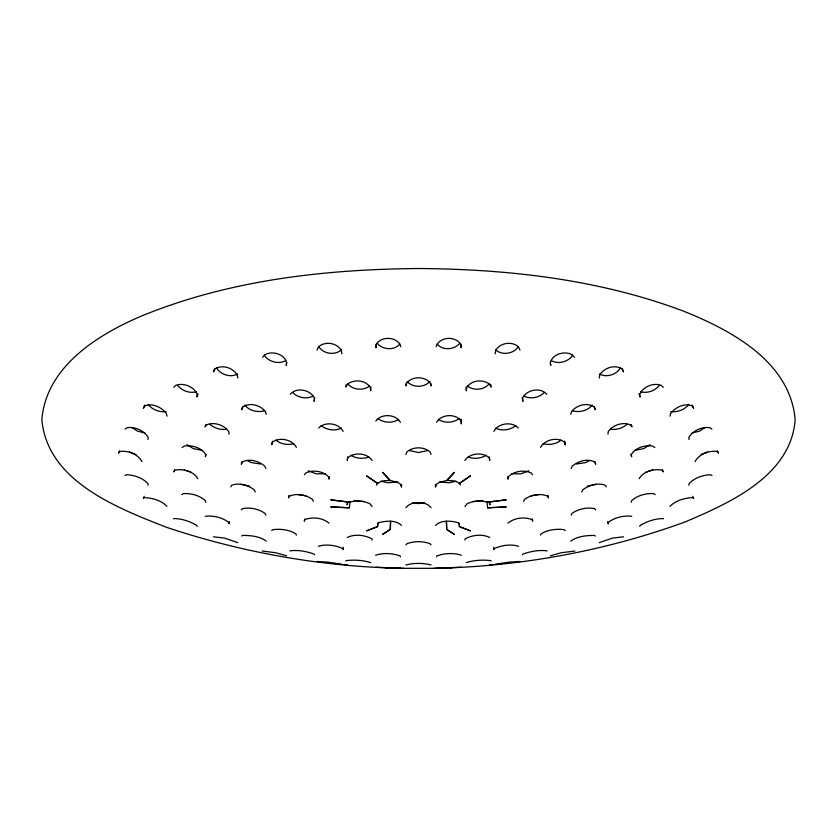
<?xml version="1.0" encoding="UTF-8"?>
<svg xmlns="http://www.w3.org/2000/svg" width="837" height="837" viewBox="0 0 837 837"><rect width="100%" height="100%" fill="white"/><g stroke="black" fill="none" stroke-linecap="round" stroke-linejoin="round"><path stroke-width="1.26" d="M401.561 484.613L401.509 487.103L400.41 484.1L397.429 482.248L390.335 480.553L382.582 472.34L390.22 480.553C385.543 480.501 379.119 480.375 376.545 485.062M406.018 383.472L405.945 385.941L406.897 382.802C412.495 376.127 424.505 376.127 430.103 382.802L431.055 385.941L430.982 383.472M390.638 521.367L390.335 529.423L382.582 534.393L390.22 529.413L390.534 521.367M147.992 439.488L148.128 437.27C143.974 430.406 134.851 426.598 127.004 427.697L125.121 429.14M376.095 344.248L375.876 347.711L376.368 344.269C381.526 335.543 397.899 336.652 400.85 346.696M370.927 387.008L370.665 390.795L370.393 387.74C366.02 380.061 354.156 378.858 347.512 384.193L345.88 387.071L346.215 384.612M405.935 507.724C410.821 500.808 426.179 500.808 431.065 507.724M607.986 434.236L608.217 431.662C612.841 424.987 622.801 421.586 630.387 424.851L631.998 426.87L631.234 424.61M343.348 547.262L343.139 549.616L342.741 548.538C335.334 545.253 326.179 543.862 318.363 546.299M688.872 485.251L689.008 483.713C694.302 477.875 702.651 475.113 710.372 474.715L711.994 475.521M347.303 502.284L347.041 504.816L347.617 503.372M349.981 501.405L349.395 507.829L330.678 506.908L349.343 507.777M347.711 456.908L347.292 460.465L347.637 458.017C354.009 451.802 367.276 452.932 372.141 460.507M329.328 476.734L329.025 479.182L328.732 476.954C323.176 471.043 313.237 469.62 305.934 472.884L304.354 474.788M436.611 556.898L436.736 555.977C444.395 553.194 453.581 552.64 461.344 555.213M495.169 353.852L495.65 350.536C499.909 342.71 512.129 340.837 518.563 346.957L519.986 350.075M304.699 518.94L304.354 521.21L304.647 519.725C312.243 516.628 322.779 517.664 329.025 523.188M314.722 397.512L314.095 401.352L314.492 398.485C310.945 389.676 296.371 386.799 290.23 394.29M599.24 378.052L599.773 374.934C604.105 367.778 615.038 364.022 622.163 369.19L623.502 371.89L622.215 368.29M288.974 495.358L288.514 497.879L289.466 496.153C296.758 492.951 306.07 494.74 312.41 499.344L313.352 501.321M464.922 506.552L467.287 503.56L473.564 501.447L481.327 500.871L487.605 502.148L506.322 499.815L487.657 502.19M286.735 362.986L286.202 365.392L286.652 362.275C283.879 353.769 272.318 350.63 264.827 354.742L262.556 357.305M631.286 502.284L631.653 500.683C637.438 495.337 645.997 493.15 653.739 493.61L655.193 494.615M272.538 441.256L271.743 444.729L272.328 442.302C279.286 436.652 292.354 439.477 296.413 447.418M669.998 416.167L670.657 413.436C675.428 407.221 684.959 402.492 692.502 406.207L693.632 408.33L692.168 405.035M229.348 521.514L228.783 523.795L229.014 522.654C222.6 517.486 213.309 515.257 205.211 516.314M464.859 540.116L465.205 538.766C472.392 534.989 482.321 533.755 489.708 537.49M241.977 461.836L241.338 464.221L242.102 462.16C249.217 458.017 258.842 461.145 264.774 466.125L265.873 468.479M242.646 406.447L241.705 409.732L242.74 407.159C249.646 401.969 260.307 405.139 265.413 411.501L266.25 414.346M570.75 414.346L571.587 411.501C576.693 405.139 587.354 401.969 594.26 407.159L595.295 409.732L594.354 406.447M206.08 454.376L205.347 456.751L205.714 454.606C201.612 447.617 191.987 444.834 184.297 446.09L182.163 447.544M205.766 424.61L205.002 426.87L206.613 424.851C214.199 421.586 224.159 424.987 228.783 431.662L229.014 434.236M198.013 393.798L196.873 397.041L197.208 394.3C193.922 386.589 183.669 382.488 175.843 385.323L173.751 387.311M214.785 368.29L213.498 371.89L214.837 369.19C221.962 364.022 232.895 367.778 237.227 374.934L237.76 378.052M174.692 469.484L173.834 471.901L174.745 470.289C182.654 468.301 193.745 471.325 197.835 478.712M639.792 526.41L640.127 525.469C647.116 521.357 655.476 518.406 663.595 518.616M405.945 454.481L406.897 451.938C413.112 446.477 423.888 446.477 430.103 451.938L431.055 454.481M144.226 496.31L143.368 498.507L144.016 497.607C152.114 497.869 161.269 500.4 167.002 506.343M572.539 354.574L571.671 356.75C566.764 362.159 557.997 364.325 551.457 360.695M695.055 461.605C698.874 454.114 709.462 450.107 717.539 451.572L718.439 453.12L717.372 450.766M436.15 346.696C439.101 336.652 455.474 335.543 460.632 344.269L461.124 347.711L460.905 344.248M639.165 478.712C643.255 471.325 654.346 468.301 662.255 470.289L663.166 471.901L662.308 469.484M540.587 535.136L541.173 533.818C547.869 529.706 556.27 528.691 563.981 529.643L565.257 530.532M144.832 405.035L143.368 408.33L144.498 406.207C152.041 402.492 161.572 407.221 166.343 413.436L167.002 416.167M119.628 450.766L118.561 453.12L119.461 451.572C127.538 450.107 138.126 454.114 141.945 461.605M317.014 350.075L318.437 346.957C324.871 340.837 337.091 342.71 341.35 350.536L341.831 353.852M581.736 492.01L582.667 489.959C588.756 485.136 597.796 482.489 605.287 485.209L606.218 486.862M571.127 515.142L571.891 513.468C578.241 508.896 586.904 507.096 594.563 508.645L595.662 509.89M571.127 468.479L572.226 466.125C578.158 461.145 587.783 458.017 594.898 462.16L595.662 464.221L595.023 461.836M523.648 501.321L524.59 499.344C530.93 494.74 540.242 492.951 547.534 496.153L548.486 497.879L548.026 495.358M540.587 447.418C544.646 439.477 557.714 436.652 564.672 442.302L565.257 444.729L564.462 441.256L565.257 444.729M522.508 554.889L522.905 554.104C530.543 551.311 539.08 549.783 547.189 550.861M230.782 486.862L231.713 485.209C239.204 482.489 248.244 485.136 254.333 489.959L255.264 492.01M493.861 431.379C498.078 423.156 512.035 421.126 518.26 428.021M345.88 561.052L346.141 560.633C354.25 559.671 362.86 560.131 370.665 562.579M436.611 422.277C441.172 414.001 455.851 413.29 461.208 421.042M464.859 460.507C469.724 452.932 482.991 451.802 489.363 458.017L489.708 460.465L489.289 456.908M620.437 367.893C616.566 374.714 606.197 377.979 599.365 373.94M489.226 383.681C484.382 390.188 473.564 390.931 467.328 385.972M518.354 346.518C513.813 353.894 501.991 355.83 495.619 349.761M669.998 506.343C675.731 500.4 684.886 497.869 692.984 497.607L693.632 498.507L692.774 496.31M375.792 421.042C381.149 413.29 395.828 414.001 400.389 422.277M405.945 544.918L406.897 543.705C414.21 541.016 422.79 541.016 430.103 543.705L431.055 544.918M435.491 525.364C441.319 519.798 451.216 520.74 458.456 522.769M688.767 404.386C684.781 409.91 677.426 412.317 670.814 411.668M399.866 343.902C394.708 350.672 383.231 349.908 377.728 343.861M241.338 509.89L242.437 508.645C250.096 507.096 258.759 508.896 265.109 513.468L265.873 515.142M592.198 404.982C587.867 410.862 579.486 412.693 572.665 410.841M570.75 541.11C577.31 536.245 586.455 535.398 594.479 535.429L595.295 536.067M507.975 523.188C514.221 517.664 524.757 516.628 532.353 519.725L532.646 521.21L532.301 518.94M550.348 555.778L561.376 552.734L574.914 551.039M318.74 428.021C324.965 421.126 338.922 423.156 343.139 431.379M659.085 385.773C654.775 390.91 647.2 393.578 640.692 391.779M429.925 381.4C424.38 387.897 412.62 387.897 407.075 381.4M705.152 427.372L699.586 431.107L691.979 433.022M459.272 343.861C453.769 349.908 442.292 350.672 437.134 343.902M561.104 440.074C556.406 444.175 549.26 445.326 543.307 443.715M544.102 392.741C538.934 397.837 530.355 399.416 523.868 396.037M650.025 444.625L643.695 448.632L634.77 450.369M241.705 536.067L242.521 535.429C250.545 535.398 259.69 536.245 266.25 541.11M341.381 349.761C335.009 355.83 323.187 353.894 318.646 346.518M627.059 424.338C622.592 428.324 616.367 429.956 610.466 429.339M515.906 425.541C510.361 430.124 502.001 431.296 495.494 428.125M213.498 536.81L224.557 538.086L237.76 542.658M181.807 494.615L183.261 493.61C191.003 493.15 199.562 495.337 205.347 500.683L205.714 502.284M271.743 530.532L273.019 529.643C280.73 528.691 289.131 529.706 295.827 533.818L296.413 535.136M347.292 537.49C354.679 533.755 364.608 534.989 371.795 538.766L372.141 540.116M599.24 542.658L612.443 538.086L623.502 536.81M369.672 385.972C363.436 390.931 352.618 390.188 347.773 383.681M486.245 455.234C480.972 458.603 473.836 459.251 468.019 456.96M459.136 418.563C453.298 422.967 444.667 423.428 438.473 419.494M237.635 373.94C230.803 377.979 220.434 374.714 216.563 367.893M405.945 564.933C413.897 562.903 423.103 562.903 431.055 564.933M528.754 470.771L520.834 473.826L511.658 473.763M398.527 419.494C392.333 423.428 383.702 422.967 377.864 418.563M589.52 460.612L585.618 462.589L576.442 464.012M125.006 475.521L126.628 474.715C134.349 475.113 142.698 477.875 147.992 483.713L148.128 485.251M707.516 451.959L701.071 454.533M375.656 555.213C383.419 552.64 392.605 553.194 400.264 555.977L400.389 556.898M285.543 360.695C279.003 364.325 270.236 362.159 265.329 356.75L264.461 354.574M466.335 562.579C474.14 560.131 482.75 559.671 490.859 560.633L491.12 561.052M313.132 396.037C306.645 399.416 298.066 397.837 292.898 392.741M341.506 428.125C334.999 431.296 326.639 430.124 321.094 425.541M652.745 469.965L646.143 472.078M368.981 456.96C363.164 459.251 356.028 458.603 350.755 455.234M427.278 450.63L418.5 452.514L409.722 450.63M378.544 522.769C385.784 520.74 395.681 519.798 401.509 525.364M596.331 484.257L587.365 486.161M455.998 481.244L448.925 482.813L439.718 481.882M397.282 481.882L388.075 482.813L381.002 481.244M495.169 564.211L508.802 562.161L519.986 561.46M482.771 500.474L473.02 501.677M196.308 391.779C189.8 393.578 182.225 390.91 177.915 385.773M293.693 443.715C287.74 445.326 280.594 444.175 275.896 440.074M539.216 494.573L531.192 495.818M289.811 550.861C297.92 549.783 306.457 551.311 314.095 554.104L314.492 554.889M424.694 502.922L418.5 503.56L412.306 502.922M264.335 410.841C257.514 412.693 249.133 410.862 244.802 404.982M173.405 518.616C181.524 518.406 189.884 521.357 196.873 525.469L197.208 526.41M498.161 564.117L501.781 563.667M325.342 473.763L316.166 473.826L308.246 470.771M317.014 561.46L328.198 562.161L341.831 564.211M375.876 567.224L400.85 568.239L396.34 568.114M489.457 564.808L493.192 564.515M433.587 568.313C519.086 566.754 604.44 551.29 684.833 522.058C729.833 502.985 791.101 475.74 795.15 419.63C790.201 361.239 730.178 329.579 681.716 310.454C597.827 279.234 507.546 269.106 418.5 268.52C324.746 269.284 229.223 280.071 141.871 315.884C97.531 334.664 46.171 366.752 41.85 419.63C47.27 481.129 117.044 507.923 166.469 527.279C242.772 552.807 322.936 566.994 403.413 568.313M487.605 507.829L506.322 506.908L487.657 507.777L486.967 501.447M166.186 411.668C159.574 412.317 152.219 409.91 148.233 404.386M226.534 429.339C220.633 429.956 214.408 428.324 209.941 424.338M363.98 501.677L354.229 500.474M440.66 568.114L436.15 568.239L461.124 567.224M449.856 567.842L451.467 567.81M435.01 568.313L401.99 568.313M385.533 567.81L387.144 567.842M262.086 551.039L275.624 552.734L286.652 555.778M305.808 495.818L297.784 494.573M260.558 464.012L251.382 462.589L247.48 460.612M343.808 564.515L347.543 564.808M202.23 450.369L193.305 448.632L186.975 444.625M249.635 486.161L240.669 484.257M335.218 563.667L338.839 564.117M349.343 502.19L330.678 499.815L349.395 502.148L355.673 500.871L363.436 501.447L369.713 503.56L372.078 506.552M145.021 433.022L137.414 431.107L131.848 427.372M190.857 472.078L184.255 469.965M631.789 516.314C623.691 515.257 614.4 517.486 607.986 522.654L608.217 523.795L607.652 521.514M135.929 454.533L129.484 451.959M518.637 546.299C510.821 543.862 501.666 545.253 494.259 548.538L493.861 549.616L493.652 547.262M654.837 447.544L652.703 446.09C645.013 444.834 635.388 447.617 631.286 454.606L631.653 456.751L630.92 454.376M711.879 429.14L709.996 427.697C702.149 426.598 693.026 430.406 688.872 437.27L689.008 439.488M663.249 387.311L661.157 385.323C653.331 382.488 643.078 386.589 639.792 394.3L640.127 397.041L638.987 393.798M546.77 394.29C540.629 386.799 526.054 389.676 522.508 398.485L522.905 401.352L522.278 397.512M574.444 357.305L572.173 354.742C564.682 350.63 553.121 353.769 550.348 362.275L550.798 365.392L550.265 362.986M532.646 474.788L531.066 472.884C523.763 469.62 513.824 471.043 508.268 476.954L507.975 479.182L507.672 476.734M460.455 485.062C457.902 480.375 451.446 480.511 446.78 480.553L454.418 472.34L446.665 480.553L439.571 482.248L436.59 484.1L435.491 487.103L435.439 484.613M489.383 503.372L489.959 504.816L489.697 502.284M490.785 384.612L491.12 387.071L489.488 384.193C482.844 378.858 470.98 380.061 466.607 387.74L466.335 390.795L466.073 387.008M461.041 419.201L461.344 423.94L461.061 419.452M446.466 521.367L446.78 529.413L454.418 534.393L446.665 529.423L446.362 521.367M377.822 523.188L377.623 526.619L366.596 530.836L377.56 526.588L377.759 523.146M470.404 475.887L459.44 483.388L470.404 475.887M470.404 530.836L459.377 526.619L459.178 523.188L459.44 526.588L470.404 530.836M377.623 483.347L366.596 475.887L377.56 483.388"/></g></svg>
